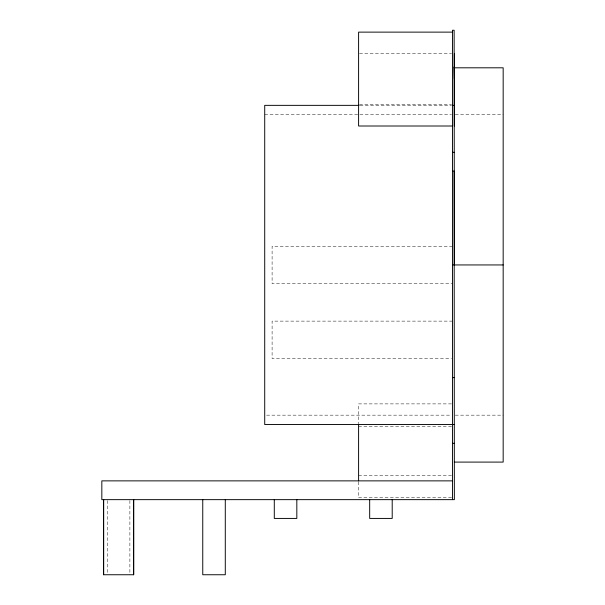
<?xml version="1.0" encoding="UTF-8"?>
<svg xmlns="http://www.w3.org/2000/svg" width="605" height="605" viewBox="0 0 605 605"><rect width="100%" height="100%" fill="white"/><g stroke="black" fill="none" stroke-linecap="round" stroke-linejoin="round"><path stroke-width="0.45" stroke-dasharray="3.02 2.27" d="M359.536 53.716L451.534 53.716M359.536 104.415L451.534 104.415M360.013 105.353L451.534 105.353M264.718 114.738L451.534 114.738M455.293 114.738L503.171 114.738M452.48 246.227L272.099 246.227L272.099 283.669L452.48 283.669M452.48 321.119L272.099 321.119L272.099 358.568L451.534 358.568M451.534 403.89L358.599 403.89L358.599 423.825M266.608 415.159L451.534 415.159M455.293 415.159L503.171 415.159M358.599 426.344L451.534 426.344M358.599 475.311L451.534 475.311M451.534 497.771L358.599 497.771L358.599 481.656M129.886 500.585L129.886 574.75M107.395 500.585L107.395 572.875"/><path stroke-width="0.91" d="M103.621 574.75L103.621 499.647L103.621 574.75L133.66 574.75L133.66 499.647L133.66 574.75M452.48 32.125L358.599 32.125L358.599 126.006L452.48 126.006M454.143 67.805L503.171 67.805L503.171 462.091L454.355 462.091M359.067 105.353L264.718 105.353L264.718 424.544L454.355 424.544M452.48 105.353L454.143 105.353M452.48 152.294L454.143 152.294M452.48 171.071L454.143 171.071L454.355 499.647L101.829 499.647L101.829 480.869L452.48 480.869M452.48 264.945L503.171 264.945M452.48 377.603L454.355 377.603M452.48 443.321L454.355 443.321M454.143 66.921L454.355 79.066M454.355 264.945L454.143 30.25L452.48 30.25L452.48 499.647M454.355 53.716L454.355 126.006M392.206 499.647L392.206 518.424L369.678 518.424L369.678 499.647M358.599 424.71L358.599 480.869M296.828 499.647L296.828 518.424L274.292 518.424L274.292 499.647M225.287 499.647L225.287 574.75L202.758 574.75L202.758 499.647"/></g></svg>
